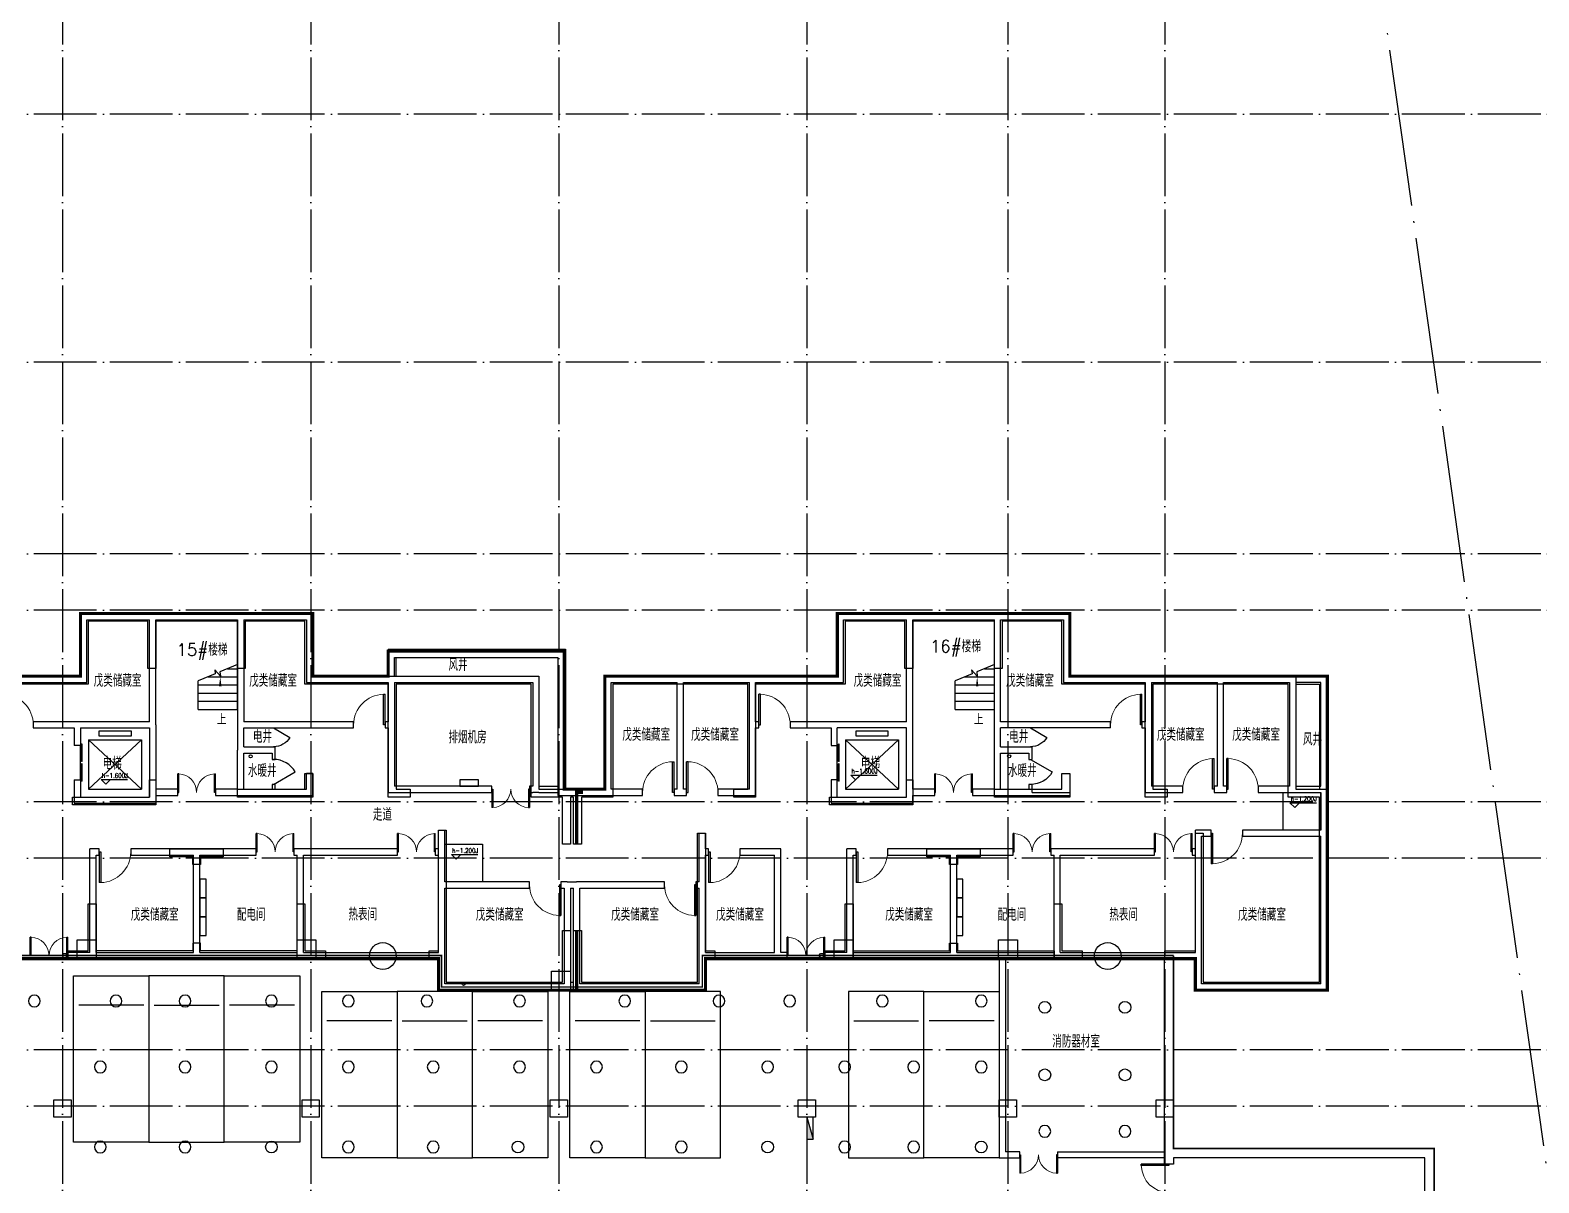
# Model space of a CAD drawing. Extents: x -23309 to 303886, y -33091 to 154511.
# Drawn here: x 214868 to 262904, y 25158 to 61878 of the extents above; entities that cross this region are included whole.
import ezdxf

# ---------------------------------------------------------------- set-up
doc = ezdxf.new("R2010")
doc.units = 0
doc.header["$LTSCALE"] = 1000
doc.header["$MEASUREMENT"] = 0
doc.linetypes.add('CONTINOUS', pattern=[0])
doc.linetypes.add('DOTE', pattern=[2.42, 2, -0.2, 0.02, -0.2])
for name, color, linetype in [('COLUMN', 9, 'Continuous'), ('DIM_ELEV', 3, 'Continuous'), ('DIM_SYMB', 3, 'Continuous'), ('DOTE', 1, 'Continuous'), ('EQUIP_喷淋', 7, 'Continuous'), ('EQUIP_消火栓', 1, 'Continuous'), ('EVTR', 2, 'Continuous'), ('Pipe-中', 3, 'Continuous'), ('PUB_TEXT', 210, 'Continuous'), ('STAIR', 51, 'Continuous'), ('VPIPE-消防', 1, 'Continuous'), ('WALL', 9, 'Continuous'), ('WINDOW', 4, 'Continuous'), ('下喷', 7, 'Continuous'), ('主楼车库高差线', 6, 'Continuous'), ('住宅楼', 2, 'Continuous'), ('剪力墙', 6, 'Continuous'), ('剪力墙闭合区域', 6, 'Continuous'), ('喷淋', 6, 'Continuous'), ('挡土墙', 4, 'Continuous'), ('普通机动车位', 135, 'Continuous'), ('暖通', 4, 'Continuous'), ('机动车位车档', 201, 'Continuous'), ('用地红线', 1, 'Continuous'), ('电气', 3, 'Continuous'), ('防火分区', 7, 'Continuous'), ('集水坑', 42, 'CONTINOUS')]:
    doc.layers.add(name, color=color, linetype=linetype)
doc.styles.add('_TCH_DIM', font='SIMPLEX', dxfattribs={"bigfont": 'GBCBIG'})
doc.styles.add('_TCH_WINDOW', font='SIMPLEX', dxfattribs={"height": 3.5, "bigfont": 'GBCBIG'})
doc.styles.add('HNSJY', font='simplex.shx', dxfattribs={"width": 0.8, "bigfont": 'gbcbig.shx'})

# ---------------------------------------------------------------- blocks, each defined once
blk = doc.blocks.new('$DorLib2D$00000002')
for p, q in [((-0.5, 0), (-0.5, 0.4875)), ((-0.475, 0.4875), (-0.5, 0.4875)), ((-0.475, 0), (-0.475, 0.4875)), ((0.475, 0), (0.475, 0.4875)), ((0.475, 0.4875), (0.5, 0.4875)), ((0.5, 0), (0.5, 0.4875)), ((-0.5, 0), (-0.475, 0)), ((0.5, 0), (0.475, 0))]:
    blk.add_line(p, q)
at = {"lineweight": 13}
for centre, start, end in [((-0.4875, 0), 0, 88.53072), ((0.4875, 0), 91.46928, 180)]:
    blk.add_arc(centre, 0.4875, start, end, dxfattribs=at)
blk = doc.blocks.new('$DorLib2D$00000127')
at = {"color": 0, "linetype": 'Continuous'}
for p, q in [((-0.033, 0.795), (-0.533, 0.795)), ((-0.533, 0.795), (-0.533, 0.69)), ((-0.033, 0.69), (-0.533, 0.69)), ((0.5, 0.5), (-0.5, 0.5)), ((-0.033, 0.795), (-0.033, 0.69)), ((0.033, 0.795), (0.033, 0.69)), ((0.533, 0.795), (0.033, 0.795)), ((0.533, 0.69), (0.033, 0.69)), ((0.533, 0.795), (0.533, 0.69))]:
    blk.add_line(p, q, dxfattribs=at)
blk = doc.blocks.new('$DorLib2D$00000001')
for p, q in [((0.45, 0.975), (0.5, 0.975)), ((0.45, 0), (0.45, 0.975)), ((0.5, 0), (0.5, 0.975)), ((0.5, 0), (0.45, 0))]:
    blk.add_line(p, q)
at = {"lineweight": 13}
blk.add_arc((0.475, 0), 0.975, 91.4693, 180, dxfattribs=at)
blk = doc.blocks.new('$DorLib2D$00000228')
at = {"color": 0}
blk.add_line((0.5, 0), (0, 0.866), dxfattribs=at)
blk.add_arc((0.5, 0), 1, 120, 180, dxfattribs=at)
blk = doc.blocks.new('sdfasdfsdgsdfh')
at = {"layer": 'STAIR'}
for p, q in [((710110, 52025), (709549, 51792)), ((709797, 51895), (710110, 51895)), ((710110, 50595), (710110, 52025)), ((709402, 51731), (708860, 51505)), ((708860, 50595), (708860, 51505)), ((709172, 51635), (710110, 51635)), ((709567, 51658), (709385, 51856)), ((709385, 51856), (709402, 51731)), ((709549, 51792), (709567, 51658)), ((708860, 51375), (710110, 51375)), ((708860, 51115), (710110, 51115)), ((708860, 50855), (710110, 50855)), ((708860, 50595), (710110, 50595))]:
    blk.add_line(p, q, dxfattribs=at)
blk = doc.blocks.new('5#住宅楼')
at = {"layer": '住宅楼', "ltscale": 2, "const_width": 100}
blk.add_lwpolyline([(32573740, -2939258), (32573740, -2935658), (32581140, -2935658), (32581140, -2933658), (32588540, -2933658), (32588540, -2935658), (32596740, -2935658), (32596740, -2945658), (32592540, -2945658), (32592540, -2944658), (32576940, -2944658), (32576940, -2945658), (32568440, -2945658), (32568440, -2944658), (32552890, -2944658), (32552890, -2945658), (32548640, -2945658), (32548640, -2935658), (32557040, -2935658), (32557040, -2933658), (32564440, -2933658), (32564440, -2935658), (32566840, -2935658), (32566840, -2934858), (32572440, -2934858), (32572440, -2939258), (32573740, -2939258)], dxfattribs=at)
blk = doc.blocks.new('hdfjfkjlkjlgh')
at = {"layer": '普通机动车位'}
blk.add_lwpolyline([(22002093, -3456003), (22004493, -3456003), (22004493, -3461303), (22002093, -3461303)], close=True, dxfattribs=at)
at = {"layer": '机动车位车档'}
blk.add_line((22004326, -3456940), (22002260, -3456940), dxfattribs=at)
blk = doc.blocks.new('第四防火分区')
at = {"layer": '防火分区', "color": 2, "ltscale": 5, "const_width": 50}
for points in [[(32591846, -2944558), (32591846, -2950705), (32600146, -2950706), (32600147, -2960406)], [(32518072, -2944656), (32548740, -2944656), (32548740, -2945558), (32552740, -2945558), (32552740, -2944558), (32568540, -2944558), (32568540, -2945558), (32576840, -2945558), (32576840, -2944557), (32591846, -2944558)]]:
    blk.add_lwpolyline(points, dxfattribs=at)
blk = doc.blocks.new('$TwtSys$00000125')
blk.add_circle((0, 0, 0), 1)
blk = doc.blocks.new('$TwtSys$00000434')
for p, q in [((-0.5, 0.5), (-0.5, -0.5)), ((-0.5, -0.5), (0.5, 0.5)), ((0.5, 0.5), (-0.5, 0.5)), ((0.5, -0.5), (0.5, 0.5)), ((-0.5, -0.5), (0.5, -0.5))]:
    blk.add_line(p, q)
blk.add_solid([(0.5, -0.5), (0.5, 0.5), (-0.5, -0.5)])
blk = doc.blocks.new('主楼各辅助点位')
at = {"layer": '喷淋'}
blk.add_circle((711578, 83563), 50, dxfattribs=at)
blk = doc.blocks.new('应急照明配电箱-双电源-5kW')
at = {"layer": '电气'}
blk.add_lwpolyline([(0, 283), (0, -317), (200, -317), (200, 283)], close=True, dxfattribs=at)
blk = doc.blocks.new('普通配电箱-18kW')
at = {"layer": '电气'}
blk.add_lwpolyline([(0, 316), (0, -284), (200, -284), (200, 316)], close=True, dxfattribs=at)
blk = doc.blocks.new('电表箱-180kW')
at = {"layer": '电气'}
blk.add_lwpolyline([(0, 300), (0, -300), (200, -300), (200, 300)], close=True, dxfattribs=at)
blk = doc.blocks.new('消防风机配电箱-双电源-12kW')
at = {"layer": '电气'}
blk.add_lwpolyline([(-300, 0), (300, 0), (300, 200), (-300, 200)], close=True, dxfattribs=at)

msp = doc.modelspace()

# ---------------------------------------------------------------- linework, layer by layer
at = {"layer": 'COLUMN', "color": 3, "ltscale": 5}
for points in [[(216368, 32897.7), (216968.1, 32897.7), (216968.1, 32297.8), (216368, 32297.8)], [(223368, 32897.7), (223968.1, 32897.7), (223968.1, 32297.8), (223368, 32297.8)], [(245699.9, 32897.7), (246300, 32897.7), (246300, 32297.8), (245699.9, 32297.8)], [(231468, 31897.7), (232068.1, 31897.7), (232068.1, 31297.8), (231468, 31297.8)], [(215625, 27800.2), (216175, 27800.2), (216175, 27250.2), (215625, 27250.2)], [(223525, 27800.2), (224075, 27800.2), (224075, 27250.2), (223525, 27250.2)], [(231425, 27800.2), (231975, 27800.2), (231975, 27250.2), (231425, 27250.2)], [(239325, 27800.2), (239875, 27800.2), (239875, 27250.2), (239325, 27250.2)], [(245725, 27800.2), (246275, 27800.2), (246275, 27250.2), (245725, 27250.2)], [(250725, 27800.2), (251275, 27800.2), (251275, 27250.2), (250725, 27250.2)]]:
    msp.add_lwpolyline(points, close=True, dxfattribs=at)
at = {"layer": 'COLUMN', "color": 3, "ltscale": 5, "elevation": 0}
msp.add_lwpolyline([(240468, 32897.7), (241068.1, 32897.7), (241068.1, 32297.8), (240468, 32297.8)], close=True, dxfattribs=at)
at = {"layer": 'DIM_ELEV'}
for p, q in [((217275.5, 37855.4), (217125.5, 38005.4)), ((217125.5, 38005.4), (217965.5, 38005.4)), ((217275.5, 37855.4), (217425.5, 38005.4)), ((241146.5, 37999.8), (240996.5, 38149.8)), ((240996.5, 38149.8), (241836.5, 38149.8)), ((241146.5, 37999.8), (241296.5, 38149.8)), ((255130.7, 37114.8), (254980.7, 37264.8)), ((254980.7, 37264.8), (255820.7, 37264.8)), ((255130.7, 37114.8), (255280.7, 37264.8)), ((228430.7, 35464.8), (228280.7, 35614.8)), ((228280.7, 35614.8), (229120.7, 35614.8)), ((228430.7, 35464.8), (228580.7, 35614.8))]:
    msp.add_line(p, q, dxfattribs=at)
at = {"layer": 'DIM_SYMB'}
for points in [[(220920.5, 40209.6, 0, 0, 0), (220920.4, 41277.7, 0, 80, 0), (220920.4, 40977.7, 0, 0, 0)], [(245020.5, 40209.6, 0, 0, 0), (245020.4, 41277.7, 0, 80, 0), (245020.4, 40977.7, 0, 0, 0)]]:
    msp.add_lwpolyline(points, format="xyseb", dxfattribs=at)
at = {"layer": 'DOTE', "linetype": 'DOTE'}
for p, q in [((215900, 136025.4), (215900, -12369.1)), ((223800, 136025.4), (223800, -12369.1)), ((231700, 136025.4), (231700, -12369.1)), ((239600, 136025.4), (239600, -12369.1)), ((246000, 136025.4), (246000, -12369.1)), ((251000, 136025.4), (251000, -12369.1)), ((267803.3, 59200), (-4883.6, 59200)), ((267803.3, 51300), (-4883.6, 51300)), ((267803.3, 45200), (-4883.6, 45200)), ((267803.3, 43400), (-4883.6, 43400)), ((267803.3, 37300), (-4883.6, 37300)), ((267803.3, 35500), (-4883.6, 35500)), ((267803.3, 29400), (-4883.6, 29400)), ((267803.3, 27600), (-4883.6, 27600))]:
    msp.add_line(p, q, dxfattribs=at)
at = {"layer": 'EVTR', "ltscale": 2}
for p, q in [((217062.9, 39383.2), (217062.9, 39558.2)), ((217062.9, 39558.2), (218079.3, 39558.2)), ((218079.3, 39558.2), (218079.3, 39383.2)), ((241162.9, 39383.2), (241162.9, 39558.2)), ((241162.9, 39558.2), (242179.3, 39558.2)), ((242179.3, 39558.2), (242179.3, 39383.2)), ((216724.1, 39268.2), (218418.1, 39268.2)), ((216724.1, 39268.2), (216724.1, 37701.7)), ((218418.1, 39268.2), (216724.1, 37701.7)), ((218418.1, 37701.7), (216724.1, 39268.2)), ((216724.1, 39268.2), (218418.1, 39268.2)), ((218079.3, 39383.2), (217062.9, 39383.2)), ((218418.1, 39268.2), (218418.1, 37701.7)), ((240824.1, 39268.2), (242518.1, 39268.2)), ((240824.1, 39268.2), (240824.1, 37701.7)), ((242518.1, 39268.2), (240824.1, 37701.7)), ((242518.1, 37701.7), (240824.1, 39268.2)), ((240824.1, 39268.2), (242518.1, 39268.2)), ((242179.3, 39383.2), (241162.9, 39383.2)), ((242518.1, 39268.2), (242518.1, 37701.7)), ((216724.1, 37701.7), (218418.1, 37701.7)), ((240824.1, 37701.7), (242518.1, 37701.7))]:
    msp.add_line(p, q, dxfattribs=at)
at = {"layer": 'Pipe-中', "color": 3, "linetype": 'Continuous'}
for centre in [(221888.1, 38747.7), (246038.1, 38747.7)]:
    msp.add_circle(centre, 50, dxfattribs=at)
at = {"layer": 'VPIPE-消防', "color": 14}
for centre in [(215968.1, 32397.5), (240068.1, 32398.5)]:
    msp.add_circle(centre, 70, dxfattribs=at)
at = {"layer": 'WALL'}
for p, q in [((216468.1, 41297.7), (216468.1, 43297.7)), ((216468.1, 43297.7), (218768.1, 43297.7)), ((218768.1, 43297.7), (221568.1, 43297.7)), ((221568.1, 43297.7), (223868.1, 43297.7)), ((223868.1, 43297.7), (223868.1, 41297.7)), ((240568.1, 41297.7), (240568.1, 43297.7)), ((240568.1, 43297.7), (242868.1, 43297.7)), ((242868.1, 43297.7), (245668.1, 43297.7)), ((245668.1, 43297.7), (247968.1, 43297.7)), ((247968.1, 43297.7), (247968.1, 41297.7)), ((216668.1, 41097.7), (216668.1, 43097.7)), ((216668.1, 43097.7), (218668.1, 43097.7)), ((218668.1, 39847.7), (218668.1, 43097.7)), ((218868.1, 39747.7), (218868.1, 43097.7)), ((218868.1, 43097.7), (221468.1, 43097.7)), ((221468.1, 43097.7), (221468.1, 39726.2)), ((221668.1, 43097.7), (221668.1, 39847.7)), ((221668.1, 43097.7), (223668.1, 43097.7)), ((223668.1, 43097.7), (223668.1, 41097.7)), ((240768.1, 41097.7), (240768.1, 43097.7)), ((240768.1, 43097.7), (242768.1, 43097.7)), ((242768.1, 39847.7), (242768.1, 43097.7)), ((242968.1, 39747.7), (242968.1, 43097.7)), ((242968.1, 43097.7), (245568.1, 43097.7)), ((245568.1, 39747.7), (245568.1, 43097.7)), ((245768.1, 39847.7), (245768.1, 43097.7)), ((245768.1, 43097.7), (247768.1, 43097.7)), ((247768.1, 43097.7), (247768.1, 41097.7)), ((226268.1, 41297.7), (226268.1, 42097.7)), ((226268.1, 42097.7), (231868.1, 42097.7)), ((226468.1, 41297.7), (226468.1, 41897.7)), ((226468.1, 41897.7), (231668.1, 41897.7)), ((231668.1, 41897.7), (231668.1, 37497.7)), ((231868.1, 42097.7), (231868.1, 37697.7)), ((213768.1, 41297.7), (216468.1, 41297.7)), ((213868.1, 41097.7), (216668.1, 41097.7)), ((223668.1, 41097.7), (226268.1, 41097.7)), ((223868.1, 41297.7), (226268.1, 41297.7)), ((226268.1, 41097.7), (226268.1, 39847.7)), ((226468.1, 41297.7), (231068.1, 41297.7)), ((226468.1, 41097.7), (226468.1, 39747.7)), ((226468.1, 41097.7), (230868.1, 41097.7)), ((230868.1, 41097.7), (230868.1, 37797.7)), ((231068.1, 41297.7), (231068.1, 37797.7)), ((233168.1, 41297.7), (235568.1, 41297.7)), ((233168.1, 37697.7), (233168.1, 41297.7)), ((233368.1, 41097.7), (235468.1, 41097.7)), ((233368.1, 37697.7), (233368.1, 41097.7)), ((235468.1, 37697.7), (235468.1, 41097.7)), ((235568.1, 41297.7), (237868.1, 41297.7)), ((235668.1, 37697.7), (235668.1, 41097.7)), ((235668.1, 41097.7), (237768.1, 41097.7)), ((237768.1, 39747.7), (237768.1, 41097.7)), ((237868.1, 41297.7), (240568.1, 41297.7)), ((237968.1, 41097.7), (240768.1, 41097.7)), ((237968.1, 39847.7), (237968.1, 41097.7)), ((247768.1, 41097.7), (250368.1, 41097.7)), ((247968.1, 41297.7), (250468.1, 41297.7)), ((250368.1, 41097.7), (250368.1, 39847.7)), ((250468.1, 41297.7), (252768.1, 41297.7)), ((250568.1, 41097.7), (250568.1, 39747.7)), ((250568.1, 41097.7), (252668.1, 41097.7)), ((252668.1, 37797.7), (252668.1, 41097.7)), ((252768.1, 41297.7), (255068.1, 41297.7)), ((252868.1, 41097.7), (254968.1, 41097.7)), ((252868.1, 37797.7), (252868.1, 41097.7)), ((254968.1, 41097.7), (254968.1, 37797.7)), ((256168.1, 41297.7), (255068.1, 41297.7)), ((255168.1, 41097.7), (255168.1, 37797.7)), ((255968.1, 41097.7), (255168.1, 41097.7)), ((255968.1, 37797.7), (255968.1, 41097.7)), ((256168.1, 37697.7), (256168.1, 41297.7)), ((216368.1, 39847.7), (214968.1, 39847.7)), ((214968.1, 39847.7), (214968.1, 39647.7)), ((214968.1, 39647.7), (216268.1, 39647.7)), ((216268.1, 39647.7), (216268.1, 39094.7)), ((218668.1, 39847.7), (216368.1, 39847.7)), ((216468.1, 39647.7), (216468.1, 39097.7)), ((216468.1, 39647.7), (218668.1, 39647.7)), ((218668.1, 39647.7), (218668.1, 37447.7)), ((218868.1, 39747.7), (218868.1, 37697.7)), ((221468.1, 39726.2), (221468.1, 38941.7)), ((225168.1, 39847.7), (221668.1, 39847.7)), ((221668.1, 39647.7), (225168.1, 39647.7)), ((221668.1, 39047.7), (221668.1, 39647.7)), ((225168.1, 39647.7), (225168.1, 39847.7)), ((226268.1, 39847.7), (226168.1, 39847.7)), ((226168.1, 39847.7), (226168.1, 39647.7)), ((226168.1, 39647.7), (226268.1, 39647.7)), ((226268.1, 39647.7), (226268.1, 37597.7)), ((226468.1, 39747.7), (226468.1, 37797.7)), ((237768.1, 37697.7), (237768.1, 39747.7)), ((238068.1, 39847.7), (237968.1, 39847.7)), ((237968.1, 37497.7), (237968.1, 39647.7)), ((237968.1, 39647.7), (238068.1, 39647.7)), ((238068.1, 39647.7), (238068.1, 39847.7)), ((240468.1, 39847.7), (239068.1, 39847.7)), ((239068.1, 39847.7), (239068.1, 39647.7)), ((239068.1, 39647.7), (240368.1, 39647.7)), ((240368.1, 39647.7), (240368.1, 39094.7)), ((242768.1, 39847.7), (240468.1, 39847.7)), ((240568.1, 39094.7), (240568.1, 39647.7)), ((242768.1, 39647.7), (240568.1, 39647.7)), ((242768.1, 37597.7), (242768.1, 39647.7)), ((242968.1, 37697.7), (242968.1, 39747.7)), ((245568.1, 38847.7), (245568.1, 39747.7)), ((249268.1, 39847.7), (245768.1, 39847.7)), ((245768.1, 39047.7), (245768.1, 39647.7)), ((249268.1, 39647.7), (245768.1, 39647.7)), ((249268.1, 39647.7), (249268.1, 39847.7)), ((250368.1, 39847.7), (250268.1, 39847.7)), ((250268.1, 39847.7), (250268.1, 39647.7)), ((250268.1, 39647.7), (250368.1, 39647.7)), ((250368.1, 39647.7), (250368.1, 37597.7)), ((250568.1, 39747.7), (250568.1, 37797.7)), ((216268.1, 39097.7), (216468.1, 39097.7)), ((221468.1, 37697.7), (221468.1, 38941.7)), ((221668.1, 39047.7), (222668.1, 39047.7)), ((222668.1, 38646.7), (222668.1, 39047.7)), ((240368.1, 39094.7), (240568.1, 39094.7)), ((245768.1, 39047.7), (246768.1, 39047.7)), ((246768.1, 38646.7), (246768.1, 39047.7)), ((221668.1, 37697.7), (221668.1, 38847.7)), ((221668.1, 38847.7), (222568.1, 38847.7)), ((222568.1, 38847.7), (222568.1, 38646.7)), ((222568.1, 38646.7), (222668.1, 38646.7)), ((245568.1, 37697.7), (245568.1, 38847.7)), ((245768.1, 37697.7), (245768.1, 38847.7)), ((245768.1, 38847.7), (246668.1, 38847.7)), ((246668.1, 38847.7), (246668.1, 38646.7)), ((246668.1, 38646.7), (246768.1, 38646.7)), ((216268.1, 37997.7), (216468.1, 37997.7)), ((216268.1, 37997.7), (216268.1, 37247.7)), ((216468.1, 37997.7), (216468.1, 37447.7)), ((240568.1, 37994.7), (240368.1, 37994.7)), ((240368.1, 37994.7), (240368.1, 37247.7)), ((240568.1, 37447.7), (240568.1, 37994.7)), ((219568.1, 37697.7), (218868.1, 37697.7)), ((218868.1, 37497.7), (218868.1, 37247.7)), ((218868.1, 37497.7), (219568.1, 37497.7)), ((219568.1, 37497.7), (219568.1, 37697.7)), ((221468.1, 37697.7), (220768.1, 37697.7)), ((220768.1, 37697.7), (220768.1, 37497.7)), ((220768.1, 37497.7), (221568.1, 37497.7)), ((221568.1, 37497.7), (222568.1, 37497.7)), ((221668.1, 37697.7), (222568.1, 37697.7)), ((222668.1, 37846.7), (222568.1, 37846.7)), ((222568.1, 37846.7), (222568.1, 37697.7)), ((222668.1, 37697.7), (222668.1, 37846.7)), ((226268.1, 37597.7), (229568.6, 37597.7)), ((229568.6, 37797.7), (226468.1, 37797.7)), ((229568.6, 37597.7), (229568.6, 37797.7)), ((230868.1, 37797.7), (230768.6, 37797.7)), ((230768.6, 37797.7), (230768.6, 37597.7)), ((230768.6, 37597.7), (230868.1, 37597.7)), ((231068.1, 37597.7), (230868.1, 37597.7)), ((231068.1, 37797.7), (231668.1, 37797.7)), ((231068.1, 37597.7), (231668.1, 37597.7)), ((231668.1, 37497.7), (233268.1, 37497.7)), ((231868.1, 37697.7), (233168.1, 37697.7)), ((233268.1, 37497.7), (234368.1, 37497.7)), ((234368.1, 37697.7), (233368.1, 37697.7)), ((234368.1, 37497.7), (234368.1, 37697.7)), ((235468.1, 37697.7), (235368.1, 37697.7)), ((235368.1, 37697.7), (235368.1, 37497.7)), ((235368.1, 37497.7), (235568.1, 37497.7)), ((235568.1, 37497.7), (235768.1, 37497.7)), ((235768.1, 37697.7), (235668.1, 37697.7)), ((235768.1, 37497.7), (235768.1, 37697.7)), ((237768.1, 37697.7), (236768.1, 37697.7)), ((236768.1, 37697.7), (236768.1, 37497.7)), ((236768.1, 37497.7), (237968.1, 37497.7)), ((242768.1, 37447.7), (242768.1, 37597.7)), ((243668.1, 37697.7), (242968.1, 37697.7)), ((242968.1, 37247.7), (242968.1, 37497.7)), ((242968.1, 37497.7), (243668.1, 37497.7)), ((243668.1, 37497.7), (243668.1, 37697.7)), ((245568.1, 37697.7), (244868.1, 37697.7)), ((244868.1, 37697.7), (244868.1, 37497.7)), ((244868.1, 37497.7), (247968.1, 37497.7)), ((245768.1, 37697.7), (246668.1, 37697.7)), ((246768.1, 37846.7), (246668.1, 37846.7)), ((246668.1, 37846.7), (246668.1, 37697.7)), ((246768.1, 37597.7), (246768.1, 37846.7)), ((246768.1, 37597.7), (247968.1, 37597.7)), ((247968.1, 37597.7), (247968.1, 37497.7)), ((250368.1, 37597.7), (251568.1, 37597.7)), ((251568.1, 37797.7), (250568.1, 37797.7)), ((251568.1, 37597.7), (251568.1, 37797.7)), ((252668.1, 37797.7), (252568.1, 37797.7)), ((252568.1, 37797.7), (252568.1, 37597.7)), ((252568.1, 37597.7), (252768.1, 37597.7)), ((252768.1, 37597.7), (252967.8, 37597.7)), ((252967.8, 37797.7), (252868.1, 37797.7)), ((252967.8, 37597.7), (252967.8, 37797.7)), ((254968.1, 37797.7), (253967.8, 37797.7)), ((253967.8, 37797.7), (253967.8, 37597.7)), ((253967.8, 37597.7), (255092.5, 37597.7)), ((255092.5, 37597.7), (255968.1, 37597.7)), ((255168.1, 37797.7), (255968.1, 37797.7)), ((255968.1, 36397.7), (255968.1, 37597.7)), ((256168.1, 36297.7), (256168.1, 37697.7)), ((216268.1, 37247.7), (218868.1, 37247.7)), ((216468.1, 37447.7), (218668.1, 37447.7)), ((240368.1, 37247.7), (242968.1, 37247.7)), ((240568.1, 37447.7), (242768.1, 37447.7)), ((227868.1, 35797.7), (227868.1, 36397.7)), ((227868.1, 36397.7), (228068.1, 36397.7)), ((228068.1, 35697.7), (228068.1, 36397.7)), ((236168.1, 35697.7), (236168.1, 36297.7)), ((236168.1, 36297.7), (236368.1, 36297.7)), ((236368.1, 35797.7), (236368.1, 36297.7)), ((251968.1, 35797.7), (251968.1, 36397.7)), ((252468.1, 36397.7), (251968.1, 36397.7)), ((252168.1, 35697.7), (252168.1, 36197.7)), ((252168.1, 36197.7), (252468.1, 36197.7)), ((252468.1, 36197.7), (252468.1, 36397.7)), ((255968.1, 36397.7), (253468.1, 36397.7)), ((253468.1, 36397.7), (253468.1, 36197.7)), ((253468.1, 36197.7), (255968.1, 36197.7)), ((255968.1, 31497.7), (255968.1, 36197.7)), ((256168.1, 31297.7), (256168.1, 36297.7)), ((216768.1, 32497.7), (216768.1, 35797.7)), ((217068.1, 35797.7), (216768.1, 35797.7)), ((216968.1, 32497.7), (216968.1, 35597.7)), ((216968.1, 35597.7), (217068.1, 35597.7)), ((217068.1, 35597.7), (217068.1, 35797.7)), ((220168.1, 35797.7), (218068.1, 35797.7)), ((218068.1, 35797.7), (218068.1, 35597.7)), ((218068.1, 35597.7), (220068.1, 35597.7)), ((220068.1, 32497.7), (220068.1, 35597.7)), ((222068.1, 35797.7), (220168.1, 35797.7)), ((220268.1, 35597.7), (222068.1, 35597.7)), ((220268.1, 32497.7), (220268.1, 35597.7)), ((222068.1, 35597.7), (222068.1, 35797.7)), ((223468.1, 35797.7), (223268.1, 35797.7)), ((223268.1, 35797.7), (223268.1, 35597.7)), ((223268.1, 35597.7), (223368.1, 35597.7)), ((223368.1, 32497.7), (223368.1, 35597.7)), ((226568.1, 35797.7), (223468.1, 35797.7)), ((223568.1, 35597.7), (226568.1, 35597.7)), ((223568.1, 32497.7), (223568.1, 35597.7)), ((226568.1, 35597.7), (226568.1, 35797.7)), ((227868.1, 35797.7), (227768.1, 35797.7)), ((227768.1, 35797.7), (227768.1, 35597.7)), ((227768.1, 35597.7), (227868.1, 35597.7)), ((227868.1, 34647.7), (227868.1, 35597.7)), ((228068.1, 34747.7), (228068.1, 35697.7)), ((236168.1, 34747.7), (236168.1, 35697.7)), ((236467.8, 35797.7), (236368.1, 35797.7)), ((236368.1, 34647.7), (236368.1, 35597.7)), ((236368.1, 35597.7), (236467.8, 35597.7)), ((236467.8, 35597.7), (236467.8, 35797.7)), ((238768.1, 35797.7), (237467.8, 35797.7)), ((237467.8, 35797.7), (237467.8, 35597.7)), ((237467.8, 35597.7), (238568.1, 35597.7)), ((238568.1, 32497.7), (238568.1, 35597.7)), ((238768.1, 32497.7), (238768.1, 35797.7)), ((240868.1, 32497.7), (240868.1, 35797.7)), ((241168.1, 35797.7), (240868.1, 35797.7)), ((241068.1, 32497.7), (241068.1, 35597.7)), ((241068.1, 35597.7), (241168.1, 35597.7)), ((241168.1, 35597.7), (241168.1, 35797.7)), ((244268.1, 35797.7), (242168.1, 35797.7)), ((242168.1, 35797.7), (242168.1, 35597.7)), ((242168.1, 35597.7), (244168.1, 35597.7)), ((244168.1, 32497.7), (244168.1, 35597.7)), ((246168.1, 35797.7), (244268.1, 35797.7)), ((244368.1, 35597.7), (246168.1, 35597.7)), ((244368.1, 32497.7), (244368.1, 35597.7)), ((246168.1, 35597.7), (246168.1, 35797.7)), ((247568.1, 35797.7), (247368.1, 35797.7)), ((247368.1, 35797.7), (247368.1, 35597.7)), ((247368.1, 35597.7), (247468.1, 35597.7)), ((247468.1, 32497.7), (247468.1, 35597.7)), ((250668.1, 35797.7), (247568.1, 35797.7)), ((247668.1, 35597.7), (250668.1, 35597.7)), ((247668.1, 32497.7), (247668.1, 35597.7)), ((250668.1, 35597.7), (250668.1, 35797.7)), ((251968.1, 35797.7), (251868.1, 35797.7)), ((251868.1, 35797.7), (251868.1, 35597.7)), ((251868.1, 35597.7), (251968.1, 35597.7)), ((251968.1, 32497.7), (251968.1, 35597.7)), ((252168.1, 32397.7), (252168.1, 35697.7)), ((227868.1, 32497.7), (227868.1, 34647.7)), ((230768.1, 34747.7), (228068.1, 34747.7)), ((230768.1, 34547.7), (230768.1, 34747.7)), ((231968.1, 34747.7), (231768.1, 34747.7)), ((231768.1, 34747.7), (231768.1, 34547.7)), ((231968.1, 34747.7), (232268.1, 34747.7)), ((235068.1, 34747.7), (232268.1, 34747.7)), ((235068.1, 34547.7), (235068.1, 34747.7)), ((236168.1, 34747.7), (236068.1, 34747.7)), ((236068.1, 34747.7), (236068.1, 34547.7)), ((236368.1, 32497.7), (236368.1, 34647.7)), ((228068.1, 34547.7), (230768.1, 34547.7)), ((228068.1, 32397.7), (228068.1, 34547.7)), ((231768.1, 34547.7), (231868.1, 34547.7)), ((231868.1, 34547.7), (231868.1, 31497.7)), ((232068.1, 34547.7), (232068.1, 31297.7)), ((232068.1, 34547.7), (232168.1, 34547.7)), ((232168.1, 31297.7), (232168.1, 34547.7)), ((232368.1, 31497.7), (232368.1, 34547.7)), ((232368.1, 34547.7), (235068.1, 34547.7)), ((236068.1, 34547.7), (236168.1, 34547.7)), ((236168.1, 32397.7), (236168.1, 34547.7)), ((216768.1, 32497.7), (216068.1, 32497.7)), ((216068.1, 32497.7), (216068.1, 32297.7)), ((216068.1, 32297.7), (216868.1, 32297.7)), ((216868.1, 32297.7), (220168.1, 32297.7)), ((216968.1, 32497.7), (220068.1, 32497.7)), ((220168.1, 32297.7), (223468.1, 32297.7)), ((220268.1, 32497.7), (223368.1, 32497.7)), ((223468.1, 32297.7), (227868.1, 32297.7)), ((223568.1, 32497.7), (227868.1, 32497.7)), ((227868.1, 31297.7), (227868.1, 32297.7)), ((228068.1, 31497.7), (228068.1, 32397.7)), ((236168.1, 31497.7), (236168.1, 32397.7)), ((236368.1, 32497.7), (238568.1, 32497.7)), ((236368.1, 31297.7), (236368.1, 32297.7)), ((236368.1, 32297.7), (238668.1, 32297.7)), ((238668.1, 32297.7), (238968.1, 32297.7)), ((238968.1, 32497.7), (238768.1, 32497.7)), ((238968.1, 32297.7), (238968.1, 32497.7)), ((240868.1, 32497.7), (240168.1, 32497.7)), ((240168.1, 32497.7), (240168.1, 32297.7)), ((240168.1, 32297.7), (240968.1, 32297.7)), ((240968.1, 32297.7), (244268.1, 32297.7)), ((241068.1, 32497.7), (244168.1, 32497.7)), ((244268.1, 32297.7), (247568.1, 32297.7)), ((244368.1, 32497.7), (247468.1, 32497.7)), ((245725.2, 32297.7), (245724.9, 25950.2)), ((245925.2, 32297.7), (245924.9, 26150.2)), ((247568.1, 32297.7), (251968.1, 32297.7)), ((247668.1, 32497.7), (251968.1, 32497.7)), ((251968.1, 31297.7), (251968.1, 32297.7)), ((252168.1, 31497.7), (252168.1, 32397.7)), ((232068.1, 31297.7), (227868.1, 31297.7)), ((231868.1, 31497.7), (228068.1, 31497.7)), ((236368.1, 31297.7), (232168.1, 31297.7)), ((236168.1, 31497.7), (232368.1, 31497.7)), ((256168.1, 31297.7), (251968.1, 31297.7)), ((255968.1, 31497.7), (252168.1, 31497.7)), ((245724.9, 25950.2), (246375, 25950.2)), ((246375, 26150.2), (245924.9, 26150.2)), ((246375, 25950.2), (246375, 26150.2)), ((247575, 26150.2), (247575, 25950.2)), ((247575, 26150.2), (250975, 26150.2)), ((250975, 25950.2), (247575, 25950.2)), ((250975, 26150.2), (250975, 25950.2))]:
    msp.add_line(p, q, dxfattribs=at)
for points in [[(222568.1, 37497.7), (223868.1, 37497.7), (223868.1, 38197.7)], [(222668.1, 37697.7), (223668.1, 37697.7), (223668.1, 38197.7)], [(223868.1, 38197.7), (223668.1, 38197.7)]]:
    msp.add_lwpolyline(points, dxfattribs=at)
at = {"layer": '主楼车库高差线', "linetype": 'ByBlock', "ltscale": 2, "const_width": 40}
msp.add_lwpolyline([(212267.7, 32297.7), (227867.7, 32297.7), (227867.7, 31297.7), (236367.7, 31297.7), (236367.7, 32297.7), (251967.7, 32297.7), (251967.7, 31297.7), (256167.7, 31297.7), (256167.7, 41297.7), (247967.7, 41297.7), (247967.7, 43297.7), (240567.7, 43297.7), (240567.7, 41297.7), (233167.7, 41297.7), (233167.7, 37697.7), (231917.7, 37697.7), (231917.7, 42147.7), (226267.7, 42147.7), (226267.7, 41297.7), (223867.7, 41297.7), (223867.7, 43297.7), (216467.7, 43297.7), (216467.7, 41297.7), (208067.7, 41297.7)], dxfattribs=at)
at = {"layer": '剪力墙', "const_width": 100}
for points in [[(232268.1, 35947.7), (232268.1, 37597.7), (232468.1, 37597.7)], [(232268.1, 33197.7), (232268.1, 31297.7)]]:
    msp.add_lwpolyline(points, dxfattribs=at)
at = {"layer": '剪力墙闭合区域', "linetype": 'ByBlock', "ltscale": 2}
for points in [[(209068.1, 41297.7), (216468.1, 41297.7), (216468.1, 43297.7), (223868.1, 43297.7), (223868.1, 41297.7), (231068.1, 41297.7), (231068.1, 37697.7), (233168.1, 37697.7), (233168.1, 41297.7), (240568.1, 41297.7), (240568.1, 43297.7), (247968.1, 43297.7), (247968.1, 41297.7), (255168.1, 41297.7), (255168.1, 37697.7), (256168.1, 37697.7), (256168.1, 31297.7), (251968.1, 31297.7), (251968.1, 32297.7), (250998.1, 32297.7), (250998.1, 32547.7), (251968.1, 32547.7), (251968.1, 36297.7), (252218.1, 36297.7), (252218.1, 31547.7), (255918.1, 31547.7), (255918.1, 37447.7), (254918.1, 37447.7), (254918.1, 41047.7), (250618.1, 41047.7), (250618.1, 37697.7), (251068.1, 37697.7), (251068.1, 37447.7), (250368.1, 37447.7), (250368.1, 41047.7), (247718.1, 41047.7), (247718.1, 43047.7), (245818.1, 43047.7), (245818.1, 41547.7), (245568.1, 41547.7), (245568.1, 43047.7), (242968.1, 43047.7), (242968.1, 41547.7), (242718.1, 41547.7), (242718.1, 43047.7), (240818.1, 43047.7), (240818.1, 41047.7), (237968.1, 41047.7), (237968.1, 37447.7), (237268.1, 37447.7), (237268.1, 37697.7), (237718.1, 37697.7), (237718.1, 41047.7), (233418.1, 41047.7), (233418.1, 37447.7), (232418.1, 37447.7), (232418.1, 35947.7), (232168.1, 35947.7), (232168.1, 37447.7), (232068.1, 37447.7), (232068.1, 35947.7), (231818.1, 35947.7), (231818.1, 37447.7), (230818.1, 37447.7), (230818.1, 41047.7), (226518.1, 41047.7), (226518.1, 37697.7), (226968.1, 37697.7), (226968.1, 37447.7), (226268.1, 37447.7), (226268.1, 41047.7), (223618.1, 41047.7), (223618.1, 43047.7), (221718.1, 43047.7), (221718.1, 41547.7), (221468.1, 41547.7), (221468.1, 43047.7), (218868.1, 43047.7), (218868.1, 41547.7), (218618.1, 41547.7), (218618.1, 43047.7), (216718.1, 43047.7), (216718.1, 41047.7), (213868.1, 41047.7)], [(226518.1, 41297.7), (226518.1, 41897.7), (231668.1, 41897.7), (231668.1, 37697.7), (231918.1, 37697.7), (231918.1, 42147.7), (226268.1, 42147.7), (226268.1, 41297.7), (226518.1, 41297.7)], [(232418.1, 31297.7), (232418.1, 31297.7), (228568.1, 31297.7), (227868.1, 31297.7), (227868.1, 32297.7), (227568.1, 32297.7), (227568.1, 32547.7), (227868.1, 32547.7), (227868.1, 36397.7), (228118.1, 36397.7), (228118.1, 31547.7), (228568.1, 31547.7), (231818.1, 31547.7), (231818.1, 33197.7), (232068.1, 33197.7), (232068.1, 31547.7), (232168.1, 31547.7), (232168.1, 33197.7), (232418.1, 33197.7), (232418.1, 31547.7), (236118.1, 31547.7), (236118.1, 36297.7), (236368.1, 36297.7), (236368.1, 32547.7), (236668.1, 32547.7), (236668.1, 32297.7), (236368.1, 32297.7), (236368.1, 31297.7), (235668.1, 31297.7), (232418.1, 31297.7)], [(216968.1, 32297.7), (216068.1, 32297.7), (216068.1, 32547.7), (216718.1, 32547.7), (216718.1, 34047.7), (216968.1, 34047.7), (216968.1, 32297.7), (216968.1, 32297.7)], [(223368.1, 32297.7), (223368.1, 32297.7), (223368.1, 34047.7), (223618.1, 34047.7), (223618.1, 32547.7), (224268.1, 32547.7), (224268.1, 32297.7), (223368.1, 32297.7)], [(241068.1, 32297.7), (240168.1, 32297.7), (240168.1, 32547.7), (240818.1, 32547.7), (240818.1, 34047.7), (241068.1, 34047.7), (241068.1, 32297.7), (241068.1, 32297.7)], [(223368.1, 32547.7), (221068.1, 32547.7), (220293.1, 32547.7), (220293.1, 32797.7), (220043.1, 32797.7), (220043.1, 32547.7), (219368.1, 32547.7), (216968.1, 32547.7), (216968.1, 32297.7), (219368.1, 32297.7), (221068.1, 32297.7), (223368.1, 32297.7), (223368.1, 32547.7)]]:
    msp.add_lwpolyline(points, dxfattribs=at)
for points in [[(256168.1, 37697.7), (256168.1, 41297.7), (255168.1, 41297.7), (255168.1, 41047.7), (255918.1, 41047.7), (255918.1, 37697.7)], [(216218.1, 37197.7), (216218.1, 37447.7), (218668.1, 37447.7), (218668.1, 37997.7), (218868.1, 37997.7), (218868.1, 37197.7)], [(223618.1, 38197.7), (223868.1, 38197.7), (223868.1, 37447.7), (221468.1, 37447.7), (221468.1, 37697.7), (223618.1, 37697.7)], [(240318.1, 37197.7), (240318.1, 37447.7), (242768.1, 37447.7), (242768.1, 37997.7), (242968.1, 37997.7), (242968.1, 37197.7)], [(247718.1, 38197.7), (247968.1, 38197.7), (247968.1, 37447.7), (245568.1, 37447.7), (245568.1, 37697.7), (247718.1, 37697.7)], [(220293.1, 35297.7), (220043.1, 35297.7), (220043.1, 35547.7), (219318.1, 35547.7), (219318.1, 35797.7), (221018.1, 35797.7), (221018.1, 35547.7), (220293.1, 35547.7)], [(244393.1, 35297.7), (244143.1, 35297.7), (244143.1, 35547.7), (243418.1, 35547.7), (243418.1, 35797.7), (245118.1, 35797.7), (245118.1, 35547.7), (244393.1, 35547.7)], [(247468.1, 34047.7), (247718.1, 34047.7), (247718.1, 32547.7), (248368.1, 32547.7), (248368.1, 32297.7), (247468.1, 32297.7)], [(247468.1, 32547.7), (247468.1, 32297.7), (245168.1, 32297.7), (243468.1, 32297.7), (241068.1, 32297.7), (241068.1, 32547.7), (243468.1, 32547.7), (244143.1, 32547.7), (244143.1, 32797.7), (244393.1, 32797.7), (244393.1, 32547.7), (245168.1, 32547.7), (246300, 32547.7)]]:
    msp.add_lwpolyline(points, close=True, dxfattribs=at)
at = {"layer": '挡土墙'}
for p, q in [((259275, 16850), (259275, 25950.2)), ((259575, 16550), (259575, 26250.2))]:
    msp.add_line(p, q, dxfattribs=at)
for points in [[(250975, 32297.7), (250975, 32297.7), (250975, 25750.2)], [(251275, 32297.7), (251275, 32297.7), (251275, 26250.2), (259575, 26250.2)], [(259275, 25950.2), (251275, 25950.2), (251275, 25750.2), (250975, 25750.2)]]:
    msp.add_lwpolyline(points, dxfattribs=at)
at = {"layer": '暖通'}
for centre in [(226096.5, 32383.2), (249178.7, 32383.5)]:
    msp.add_circle(centre, 426.4, dxfattribs=at)
at = {"layer": '用地红线', "linetype": 'DOTE', "ltscale": 2.5}
msp.add_lwpolyline([(111284.2, 154511.4), (122259.3, 54391.7), (256468.7, 73223.2), (270117.4, -24011.1), (45671.3, -24011), (21595.5, 39449.2), (16162.1, 38615.9), (-17395.7, 139562.7)], close=True, dxfattribs=at)
at = {"layer": '集水坑'}
for points in [[(254768.1, 36397.7), (254768.1, 37597.7), (255968.1, 37597.7), (255968.1, 36397.7)], [(228068.1, 34747.7), (228068.1, 35947.7), (229268.1, 35947.7), (229268.1, 34747.7)]]:
    msp.add_lwpolyline(points, close=True, dxfattribs=at)

# ---------------------------------------------------------------- block references
at = {"layer": 'EQUIP_喷淋', "xscale": -187.5, "yscale": 187.5, "zscale": 187.5, "rotation": 179.9999999998358}
for p in [(215000.2, 30950.1), (217600.2, 30950.1), (219799.9, 30950.1), (222550.2, 30950.1), (225000.2, 30950.1), (227499.9, 30950.1), (230450.2, 30950.1), (233800.2, 30950.1), (236799.9, 30950.1), (239050.2, 30950.1), (241999.9, 30950.1), (245150.2, 30950.1), (217100.2, 28850.1), (219799.9, 28850.1), (222550.2, 28850.1), (225000.2, 28850.1), (227699.9, 28850.1), (230450.2, 28850.1), (232900.2, 28850.1), (235599.9, 28850.1), (238350.2, 28850.1), (240800.2, 28850.1), (242999.9, 28850.1), (245150.2, 28850.1), (219799.9, 26300.1), (227699.9, 26300.1), (235599.9, 26300.1), (242999.9, 26300.1)]:
    msp.add_blockref('$TwtSys$00000125', p, dxfattribs=at)
at = {"layer": 'EQUIP_喷淋', "xscale": 187.5, "yscale": 187.5, "zscale": 187.5}
for p in [(247175, 30747.7), (249725, 30747.7), (247175, 28597.7), (249725, 28597.7)]:
    msp.add_blockref('$TwtSys$00000125', p, dxfattribs=at)
at = {"layer": 'EQUIP_消火栓', "xscale": 700, "yscale": 200, "zscale": 700, "rotation": 270}
msp.add_blockref('$TwtSys$00000434', (239700, 26900.2), dxfattribs=at)
at = {"layer": 'STAIR'}
for p in [(-488641.6, -10357.7), (-464541.6, -10357.7)]:
    msp.add_blockref('sdfasdfsdgsdfh', p, dxfattribs=at)
at = {"layer": 'WINDOW'}
for name, p, xscale, yscale, zscale in [('$DorLib2D$00000001', (214468.1, 39747.7), -1000, 1000, 1000), ('$DorLib2D$00000001', (225668.1, 39747.7), 1000, 1000, -1000), ('$DorLib2D$00000001', (238568.1, 39747.7), -1000, 1000, 1000), ('$DorLib2D$00000001', (249768.1, 39747.7), 1000, 1000, -1000), ('$DorLib2D$00000001', (234868.1, 37597.7), 1000, 1000, 1000), ('$DorLib2D$00000001', (236268.1, 37597.7), -1000, 1000, -1000), ('$DorLib2D$00000001', (252068.1, 37697.7), 1000, 1000, -1000), ('$DorLib2D$00000001', (253467.8, 37697.7), -1000, 1000, 1000), ('$DorLib2D$00000002', (220168.1, 37597.7), -1200, 1200, -1200), ('$DorLib2D$00000002', (244268.1, 37597.7), -1200, 1200, -1200), ('$DorLib2D$00000002', (222668.1, 35697.7), 1200, 1200, -1200), ('$DorLib2D$00000002', (227168.1, 35697.7), 1200, 1200, -1200), ('$DorLib2D$00000002', (246768.1, 35697.7), 1200, 1200, -1200), ('$DorLib2D$00000002', (251268.1, 35697.7), 1200, 1200, -1200), ('$DorLib2D$00000002', (215468.1, 32397.7), -1200, 1200, -1200), ('$DorLib2D$00000002', (239568.1, 32397.7), -1200.000023845911, 1200.000023845911, -1200.000023845911)]:
    msp.add_blockref(name, p, dxfattribs=dict(at, xscale=xscale, yscale=yscale, zscale=zscale))
for name, p, xscale, yscale, zscale, rotation in [('$DorLib2D$00000228', (222618.1, 39347.7), -600.0000000000001, 600.0000000000001, 600, 270), ('$DorLib2D$00000228', (246718.1, 39347.7), -600.0000000000001, 600.0000000000001, 600, 270), ('$DorLib2D$00000127', (216368.1, 38544.7), 1100, 200, 1100, 270), ('$DorLib2D$00000127', (240468.1, 38544.7), 1100, 200, 1100, 270), ('$DorLib2D$00000228', (222618.1, 38246.7), 800, 800, 800, 270), ('$DorLib2D$00000228', (246718.1, 38246.7), -800, 800, -800, 270), ('$DorLib2D$00000002', (230168.6, 37697.7), 1200, 1200, 1200, 180), ('$DorLib2D$00000001', (252968.1, 36297.7), 1000, 1000, 1000, 180), ('$DorLib2D$00000001', (217568.1, 35697.7), 1000, 1000, 1000, 180), ('$DorLib2D$00000001', (236967.8, 35697.7), 1000, 1000, 1000, 180), ('$DorLib2D$00000001', (241668.1, 35697.7), 1000, 1000, 1000, 180), ('$DorLib2D$00000001', (231268.1, 34647.7), -1000, 1000, 1000, 180), ('$DorLib2D$00000001', (235568.1, 34647.7), -1000, 1000, 1000, 180), ('$DorLib2D$00000002', (246975, 26050.2), 1200, 1200, -1200, 180), ('$DorLib2D$00000002', (251125, 24850.2), 1800, -1800, 1800, 270)]:
    msp.add_blockref(name, p, dxfattribs=dict(at, xscale=xscale, yscale=yscale, zscale=zscale, rotation=rotation))
at = {"layer": '下喷', "xscale": 187.5, "yscale": -187.5, "zscale": 187.5, "rotation": 359.9999999998358}
for p in [(247175, 26797.7), (249725, 26797.7), (217100.2, 26300.1), (225000.2, 26300.1), (232900.2, 26300.1), (240800.2, 26300.1)]:
    msp.add_blockref('$TwtSys$00000125', p, dxfattribs=at)
at = {"layer": '下喷', "xscale": 187.5, "yscale": 187.5, "zscale": 187.5}
for p in [(222550.2, 26300.1), (230400.2, 26300.1), (238350.2, 26300.1), (245150.2, 26300.1)]:
    msp.add_blockref('$TwtSys$00000125', p, dxfattribs=at)
at = {"layer": '住宅楼'}
msp.add_blockref('5#住宅楼', (-32340571.5, 2976955.7), dxfattribs=at)
at = {"layer": '喷淋'}
msp.add_blockref('主楼各辅助点位', (-482910.3, -52064.8), dxfattribs=at)
at = {"layer": '普通机动车位'}
for p in [(-21785843.3, 3487753.4), (-21781043.3, 3487753.4), (-21777943.3, 3487253.4), (-21773143.3, 3487253.4), (-21770043.3, 3487253.4), (-21758767.9, 3487253.4)]:
    msp.add_blockref('hdfjfkjlkjlgh', p, dxfattribs=at)
at = {"layer": '普通机动车位', "xscale": -1}
for p in [(22223142.5, 3487753.4), (22231042.5, 3487253.4), (22238942.5, 3487253.4), (22245417.9, 3487253.4)]:
    msp.add_blockref('hdfjfkjlkjlgh', p, dxfattribs=at)
at = {"layer": '电气'}
for name, p in [('消防风机配电箱-双电源-12kW', (228843.9, 37797.7)), ('电表箱-180kW', (220268.1, 34535.7)), ('电表箱-180kW', (244368.1, 34535.7)), ('应急照明配电箱-双电源-5kW', (220268.1, 33952.8)), ('应急照明配电箱-双电源-5kW', (244368.1, 33952.8)), ('普通配电箱-18kW', (220268, 33319.3)), ('普通配电箱-18kW', (244368, 33319.3))]:
    msp.add_blockref(name, p, dxfattribs=at)
at = {"layer": '防火分区', "ltscale": 2}
msp.add_blockref('第四防火分区', (-32340571.5, 2976955.7), dxfattribs=at)

# ---------------------------------------------------------------- texts
at = {"layer": 'PUB_TEXT'}
for s, height, style, p in [('15#楼梯', 385.82, '_TCH_WINDOW', (219528.5, 41950)), ('16#楼梯', 385.82, '_TCH_WINDOW', (243517.7, 42057.5)), ('上', 337.6, '_TCH_DIM', (220816.2, 39754.6)), ('上', 337.6, '_TCH_DIM', (244916.2, 39754.6))]:
    msp.add_text(s, height=height, dxfattribs=dict(at, style=style)).set_placement(p)
at = {"layer": 'PUB_TEXT', "style": 'HNSJY', "width": 0.8}
for s, p in [('风井', (228185.9, 41461.3)), ('戊类储藏室', (216890.6, 40958.7)), ('戊类储藏室', (221842.6, 40958.7)), ('戊类储藏室', (241087.8, 40958.7)), ('戊类储藏室', (245942.6, 40958.7)), ('排烟机房', (228185.9, 39154.2)), ('戊类储藏室', (233722.8, 39237.7)), ('戊类储藏室', (235913.6, 39237.7)), ('戊类储藏室', (250743, 39237.7)), ('戊类储藏室', (253141, 39237.7)), ('风井', (255395.4, 39087.6)), ('电梯', (217175.3, 38324.6)), ('电梯', (241319.9, 38326.2)), ('戊类储藏室', (218072.1, 33506.2)), ('配电间', (221447.6, 33506.2)), ('热表间', (225002.1, 33514.3)), ('戊类储藏室', (229056.7, 33506.2)), ('戊类储藏室', (233366.6, 33506.2)), ('戊类储藏室', (236708.1, 33506.2)), ('戊类储藏室', (242093.1, 33506.2)), ('配电间', (245673.6, 33506.2)), ('热表间', (249228.1, 33506.2)), ('戊类储藏室', (253329.1, 33506.2))]:
    msp.add_text(s, height=400, dxfattribs=at).set_placement(p)
at = {"layer": 'PUB_TEXT', "color": 0}
for s, height, style, width, p in [('电井', 400, 'HNSJY', 0.8, (221961.1, 39172.7)), ('电井', 400, 'HNSJY', 0.8, (246040.7, 39172.7)), ('水暖井', 400, 'HNSJY', 0.8, (221799.6, 38088.7)), ('水暖井', 400, 'HNSJY', 0.8, (246004.6, 38088.7)), ('h-1.600J', 148.75, '_TCH_DIM', 0.705882, (217148.5, 38057.9)), ('h-1.600J', 148.75, '_TCH_DIM', 0.705882, (241019.5, 38202.3)), ('h-1.200J', 148.75, '_TCH_DIM', 0.705882, (255003.7, 37317.3)), ('h-1.200J', 148.75, '_TCH_DIM', 0.705882, (228303.7, 35667.3))]:
    msp.add_text(s, height=height, dxfattribs=dict(at, style=style, width=width)).set_placement(p)
at = {"layer": 'PUB_TEXT', "style": 'HNSJY', "width": 0.8}
for s, p in [('走道', (225780, 36693.1, 0)), ('消防器材室', (247411.1, 29466))]:
    msp.add_text(s, height=400, rotation=0.00901, dxfattribs=at).set_placement(p)

doc.saveas('drawing.dxf')
